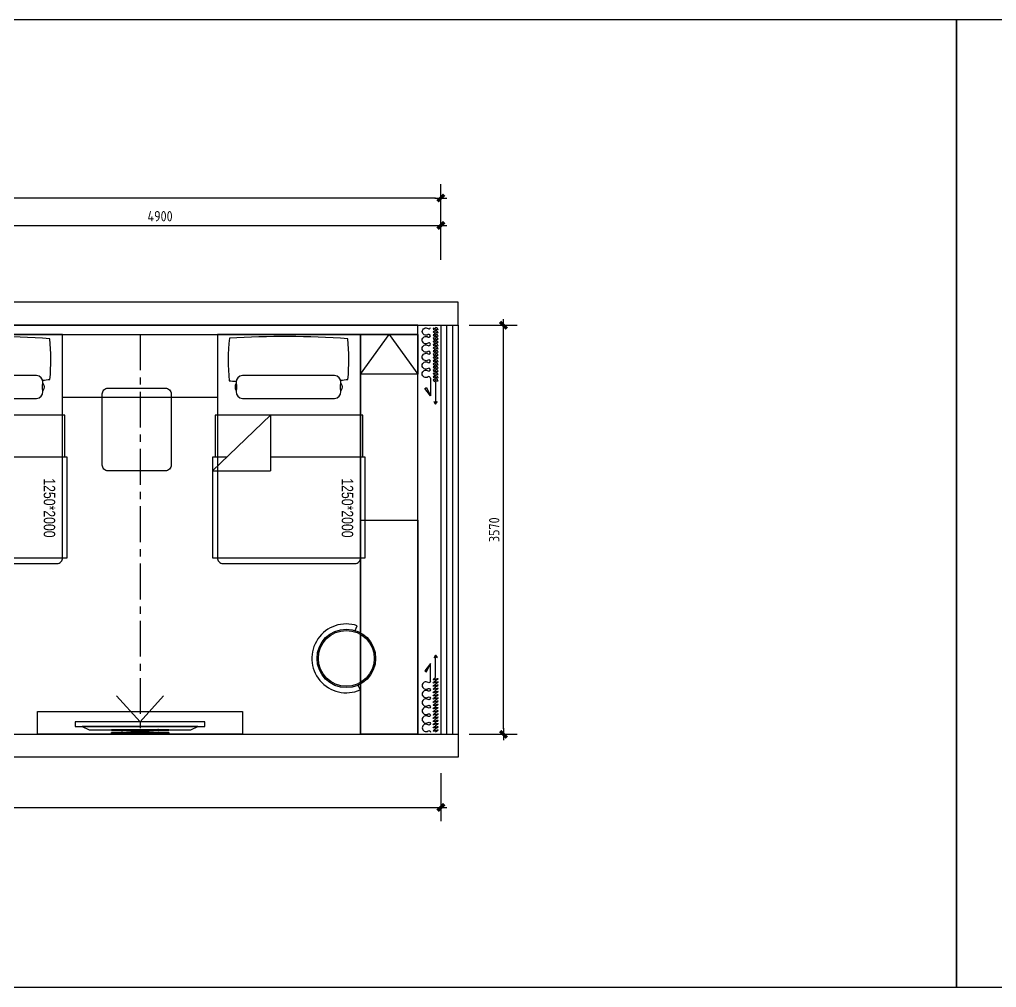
# Model space of a CAD drawing. Header units: inches. Extents: x 193953 to 255442, y -114891 to -62384.
# Drawn here: x 216504 to 225028, y -84606 to -76158 of the extents above; entities that cross this region are included whole.
import ezdxf
from ezdxf.enums import TextEntityAlignment as Align

# ---------------------------------------------------------------- set-up
doc = ezdxf.new("R2010")
doc.units = ezdxf.units.IN
doc.header["$LTSCALE"] = 500
doc.header["$MEASUREMENT"] = 0
for name, pattern in [('ACAD_ISO03W100', [30, 12, -18]), ('CENTER', [2, 1.25, -0.25, 0.25, -0.25]), ('DOM-虚线', [0.35, 0.25, -0.1]), ('HIDDEN', [0.375, 0.25, -0.125, 0, 0])]:
    doc.linetypes.add(name, pattern=pattern)
for name, color, linetype in [('EL-造型看线-特细(0.07)-DOM', 8, 'Continuous'), ('F-固定家具(0.25)-DOM', 2, 'Continuous'), ('F-活动家私(0.25)-DOM', 2, 'Continuous'), ('F-窗帘(0.12)-DOM', 120, 'Continuous')]:
    doc.layers.add(name, color=color, linetype=linetype)
doc.styles.add('DOM-romans.shx', font='dim.shx')
doc.styles.add('家具平面底图$0$st', font='SIMYOU.TTF')
doc.dimstyles.new('DOM_DIM_1 80', dxfattribs={"dimscale": 60, "dimtxt": 1.5, "dimasz": 0.8, "dimexe": 2, "dimexo": 1.5, "dimgap": 0.6, "dimtad": 1, "dimdec": 0, "dimrnd": 5, "dimzin": 12, "dimdsep": 46, "dimtxsty": 'DOM-romans.shx', "dimblk": 'DOM_Dimension_Tick', "dimcen": 0.125, "dimclrd": 44, "dimclre": 44, "dimclrt": 50, "dimadec": 0, "dimazin": 0, "dimtfac": 1, "dimtdec": 0, "dimtix": 1, "dimtmove": 2, "dimatfit": 3, "dimldrblk": 'DOM_Leader_Arrow', "dimfxl": 0, "dimtvp": 1, "dimtolj": 1, "dimtzin": 0, "dimarcsym": 0})

# ---------------------------------------------------------------- blocks, each defined once
blk = doc.blocks.new('ehgerhh')
at = {"color": 8, "linetype": 'HIDDEN', "ltscale": 100}
for p in [(87188.5, -14428.5), (86683.9, -14915.7)]:
    blk.add_line(p, (87188.5, -14915.7), dxfattribs=at)
blk.add_lwpolyline([(86725.9, -13724.3), (86725.9, -15674.3, 0.414214), (86775.9, -15724.3), (87925.9, -15724.3, 0.414214), (87975.9, -15674.3), (87975.9, -13724.3)], format="xyb", close=True)
at = {"color": 8}
for points in [[(86944.2, -14283.3), (87748.9, -14283.3, 0.392708), (87803.9, -14224.1, 0.035252), (87803.3, -14215.8, -0.092308), (87803.3, -14150.8, 0.035252), (87803.9, -14142.5, 0.392708), (87748.9, -14083.3), (86944.2, -14083.3, 0.392708), (86889.2, -14142.5, 0.035252), (86889.8, -14150.8, -0.092308), (86889.8, -14215.8, 0.035252), (86889.2, -14224.1, 0.392708), (86944.2, -14283.3, -27.022466)], [(86889.8, -14150.8, 0.307692), (86889.8, -14215.8, -1.888889)], [(87803.3, -14150.8, -0.307692), (87803.3, -14215.8, 1.888889)]]:
    blk.add_lwpolyline(points, format="xyb", dxfattribs=at)
at = {"color": 8, "linetype": 'HIDDEN', "ltscale": 100}
for points in [[(87188.5, -14428.5), (86683.9, -14915.7)], [(87994.7, -14796.9), (87994.7, -14428.5), (86705.6, -14428.5), (86705.6, -14796.9)], [(86806.9, -14796.9), (86683.9, -14796.9), (86683.9, -15674.3), (88016.4, -15674.3), (88016.4, -14796.9), (87188.5, -14796.9)]]:
    blk.add_lwpolyline(points, dxfattribs=at)
at = {"color": 8}
for centre, radius, start, end in [((88733.6, -13953.3), 1912.9, 174.14901, 185.27599), ((87318.1, -21761.5), 8018, 86.09715, 93.4853), ((85960.1, -13949.1), 1912.9, 354.95315, 5.60895), ((87118, -10431.2), 3709.4, 265.52843, 266.47472), ((87451.5, -10431.2), 3709.4, 275.40607, 276.4095)]:
    blk.add_arc(centre, radius, start, end, dxfattribs=at)
at = {"layer": 'F-活动家私(0.25)-DOM', "color": 8, "style": '家具平面底图$0$st', "width": 0.8}
blk.add_text('1250*2000', height=100, rotation=270, dxfattribs=at).set_placement((87860.9, -15239.1), align=Align.MIDDLE_CENTER)
blk = doc.blocks.new('dfsgdgfaag')
at = {"layer": 'EL-造型看线-特细(0.07)-DOM', "color": 250, "linetype": 'DOM-虚线', "ltscale": 80}
for p, q in [((-158.7, -6), (158.2, -30)), ((-158.2, 0), (158.7, -24))]:
    blk.add_line(p, q, dxfattribs=at)
for points in [[(-250, -6), (250, -6), (250, 0), (-250, 0)], [(250, -30), (-250, -30), (-250, -24), (250, -24)]]:
    blk.add_lwpolyline(points, close=True, dxfattribs=at)
for centre, radius in [((-158.4, -3), 5), ((-158.4, -3), 3), ((158.4, -27), 5), ((158.4, -27), 3)]:
    blk.add_circle(centre, radius, dxfattribs=at)
blk = doc.blocks.new('A$Cd85d3b65')
at = {"layer": 'F-固定家具(0.25)-DOM', "color": 8, "linetype": 'DOM-虚线', "ltscale": 150}
for q in [(-204.8, 335.9, -1044096.2), (204.8, 335.9, -1044096.2)]:
    blk.add_line((0, 109, -1044096.2), q, dxfattribs=at)
at = {"layer": 'F-固定家具(0.25)-DOM', "color": 8, "linetype": 'DOM-虚线', "ltscale": 150, "elevation": -1044096.2}
for points in [[(-564.5, 109), (564.5, 109), (564.5, 69), (-564.5, 69)], [(-504.5, 69), (504.5, 69), (444.5, 39), (-444.5, 39)]]:
    blk.add_lwpolyline(points, close=True, dxfattribs=at)
at = {"layer": 'EL-造型看线-特细(0.07)-DOM', "color": 250, "rotation": 180}
blk.add_blockref('dfsgdgfaag', (0, 9, -1044096.2), dxfattribs=at)
blk = doc.blocks.new('A$Cf66d3db0')
at = {"color": 4}
blk.add_lwpolyline([(-12802.3, 7040.2), (0, 7040.2), (0, 0), (-12802.3, 0)], close=True, dxfattribs=at)
blk = doc.blocks.new('DOM_Dimension_Tick')
at = {"color": 0, "linetype": 'ByBlock'}
for p, q in [((-1.09, 0), (0, 0)), ((0, 0), (1.09, 0))]:
    blk.add_line(p, q, dxfattribs=at)
at = {"color": 0, "linetype": 'Continuous', "const_width": 0.608}
blk.add_lwpolyline([(-0.61, -0.61), (0.61, 0.61)], dxfattribs=at)
blk = doc.blocks.new('*D432')
at = {"color": 44, "lineweight": -2, "transparency": 16777216}
for p, q in [((212330.4, -82735.3), (212330.4, -83155.3)), ((220180.4, -82735.3), (220180.4, -83155.3)), ((212378.4, -83035.3), (220132.4, -83035.3))]:
    blk.add_line(p, q, dxfattribs=at)
at = {"layer": 'Defpoints', "color": 0, "transparency": 16777216}
for p in [(212330.4, -82396.4), (220180.4, -82396.4), (220180.4, -83035.3)]:
    blk.add_point(p, dxfattribs=at)
at = {"color": 44, "lineweight": -2, "transparency": 16777216, "xscale": 48, "yscale": 48, "zscale": 48, "rotation": 180}
blk.add_blockref('DOM_Dimension_Tick', (212330.4, -83035.3), dxfattribs=at)
at = {"color": 44, "lineweight": -2, "transparency": 16777216, "xscale": 48, "yscale": 48, "zscale": 48}
blk.add_blockref('DOM_Dimension_Tick', (220180.4, -83035.3), dxfattribs=at)
at = {"color": 50, "transparency": 16777216, "insert": (216255.4, -82954.3), "char_height": 90, "attachment_point": 5, "style": 'DOM-romans.shx'}
blk.add_mtext('\\A1;7850', dxfattribs=at)
blk = doc.blocks.new('DOM_Leader_Arrow')
at = {"color": 0, "linetype": 'ByBlock'}
blk.add_line((0, 0), (-1.5, 0), dxfattribs=at)
for points in [[(-1.29, 1), (-0.89, 1.28), (-0.36, 0), (0, 0)], [(-1.29, -1), (-0.89, -1.28), (-0.36, 0), (0, 0)]]:
    blk.add_solid(points, dxfattribs=at)
blk = doc.blocks.new('*D442')
at = {"color": 44, "lineweight": -2, "transparency": 16777216}
for p, q in [((215280.4, -78255.8), (215280.4, -77835.8)), ((220180.4, -78255.8), (220180.4, -77835.8)), ((215328.4, -77955.8), (220132.4, -77955.8))]:
    blk.add_line(p, q, dxfattribs=at)
at = {"layer": 'Defpoints', "color": 0, "transparency": 16777216}
for p in [(220180.4, -77955.8), (215280.4, -78826.4), (220180.4, -78826.4)]:
    blk.add_point(p, dxfattribs=at)
at = {"color": 44, "lineweight": -2, "transparency": 16777216, "xscale": 48, "yscale": 48, "zscale": 48, "rotation": 180}
blk.add_blockref('DOM_Dimension_Tick', (215280.4, -77955.8), dxfattribs=at)
at = {"color": 44, "lineweight": -2, "transparency": 16777216, "xscale": 48, "yscale": 48, "zscale": 48}
blk.add_blockref('DOM_Dimension_Tick', (220180.4, -77955.8), dxfattribs=at)
at = {"color": 50, "transparency": 16777216, "insert": (217730.4, -77874.8), "char_height": 90, "attachment_point": 5, "style": 'DOM-romans.shx'}
blk.add_mtext('\\A1;4900', dxfattribs=at)
blk = doc.blocks.new('*D443')
at = {"color": 44, "lineweight": -2, "transparency": 16777216}
for p, q in [((212330.4, -78016.3), (212330.4, -77596.3)), ((220180.4, -78016.3), (220180.4, -77596.3)), ((220132.4, -77716.3), (212378.4, -77716.3))]:
    blk.add_line(p, q, dxfattribs=at)
at = {"layer": 'Defpoints', "color": 0, "transparency": 16777216}
for p in [(212330.4, -77716.3), (212330.4, -78826.4), (220180.4, -78826.4)]:
    blk.add_point(p, dxfattribs=at)
at = {"color": 44, "lineweight": -2, "transparency": 16777216, "xscale": 48, "yscale": 48, "zscale": 48, "rotation": 180}
blk.add_blockref('DOM_Dimension_Tick', (212330.4, -77716.3), dxfattribs=at)
at = {"color": 44, "lineweight": -2, "transparency": 16777216, "xscale": 48, "yscale": 48, "zscale": 48}
blk.add_blockref('DOM_Dimension_Tick', (220180.4, -77716.3), dxfattribs=at)
at = {"color": 50, "transparency": 16777216, "insert": (216255.4, -77635.3), "char_height": 90, "attachment_point": 5, "style": 'DOM-romans.shx'}
blk.add_mtext('\\A1;7850', dxfattribs=at)
blk = doc.blocks.new('*D444')
at = {"color": 44, "lineweight": -2, "transparency": 16777216}
for p, q in [((220426.5, -78826.4), (220846.5, -78826.4)), ((220726.5, -82348.4), (220726.5, -78874.4)), ((220426.5, -82396.4), (220846.5, -82396.4))]:
    blk.add_line(p, q, dxfattribs=at)
at = {"layer": 'Defpoints', "color": 0, "transparency": 16777216}
for p in [(220180.4, -78826.4), (220726.5, -78826.4), (220180.4, -82396.4)]:
    blk.add_point(p, dxfattribs=at)
at = {"color": 44, "lineweight": -2, "transparency": 16777216, "xscale": 48, "yscale": 48, "zscale": 48}
for p, rotation in [((220726.5, -78826.4), 90), ((220726.5, -82396.4), 270)]:
    blk.add_blockref('DOM_Dimension_Tick', p, dxfattribs=dict(at, rotation=rotation))
at = {"color": 50, "transparency": 16777216, "insert": (220645.5, -80611.4), "char_height": 90, "attachment_point": 5, "rotation": 90, "style": 'DOM-romans.shx'}
blk.add_mtext('\\A1;3570', dxfattribs=at)
blk = doc.blocks.new('布帘及纱帘平面-DW')
at = {"layer": 'F-窗帘(0.12)-DOM', "color": 1, "linetype": 'Continuous'}
for p, q in [((-670, -32791.5), (-515.2, -32791.5)), ((-515.2, -32791.5), (-578.7, -32743.6)), ((-637.2, -32837.5), (-441.5, -32837.5))]:
    blk.add_line(p, q, dxfattribs=at)
at = {"layer": 'F-窗帘(0.12)-DOM', "color": 1, "linetype": 'Continuous', "flags": 128}
for points in [[(-965.3, -32791.5, -0.608416), (-975.9, -32771.1, 0.608416), (-1002.2, -32720.2, 0.608416), (-1028.5, -32771.1, -1.932003), (-1049.7, -32771.1, 0.608416), (-1076, -32720.3, 0.608416), (-1102.3, -32771.1, -0.608485), (-1112.9, -32791.6, -0.608485)], [(-670, -32791.5, -0.608416), (-680.6, -32771.1, 0.608416), (-707, -32720.2, 0.608416), (-733.3, -32771.1, -1.932003), (-754.4, -32771.1, 0.608416), (-780.8, -32720.2, 0.608416), (-807.1, -32771.1, -1.932003), (-828.2, -32771.1, 0.608416), (-854.6, -32720.2, 0.608416), (-880.9, -32771.1, -1.932003), (-902, -32771.1, 0.608416), (-928.4, -32720.2, 0.608416), (-954.7, -32771.1, -0.608416), (-965.3, -32791.5, 0.608416)]]:
    blk.add_lwpolyline(points, format="xyb", dxfattribs=at)
at = {"layer": 'F-窗帘(0.12)-DOM', "color": 1, "linetype": 'Continuous'}
for points in [[(-578.7, -32743.6), (-588, -32758.8), (-515.2, -32791.5)], [(-441.5, -32837.5), (-461.9, -32824.2), (-466.2, -32828.4), (-441.5, -32837.5)], [(-441.5, -32837.5), (-461.9, -32850.9), (-466.2, -32846.6), (-441.5, -32837.5)]]:
    blk.add_lwpolyline(points, dxfattribs=at)
at = {"layer": 'F-窗帘(0.12)-DOM', "color": 1, "linetype": 'Continuous', "extrusion": (0, 0, -1)}
for centre, start_param, end_param in [((-1105.9, -32837.6), 1.716714, 4.858306), ((-1091.9, -32837.6), -1.424879, 1.716714), ((-1077.9, -32837.6), 1.716714, 4.858306), ((-1063.9, -32837.6), -1.424879, 1.716714), ((-1049.9, -32837.6), 1.716714, 4.858306), ((-1036, -32837.6), -1.424879, 1.716714), ((-1022, -32837.6), 1.716714, 4.858306), ((-1008, -32837.6), -1.424879, 1.716714), ((-994, -32837.6), 1.716714, 4.858306), ((-980, -32837.6), -1.424879, 1.716714), ((-966, -32837.6), 1.716714, 4.858306), ((-952, -32837.6), -1.424879, 1.716714), ((-938, -32837.6), 1.716714, 4.858306), ((-924, -32837.6), -1.424879, 1.716714), ((-910, -32837.6), 1.716714, 4.858306), ((-896, -32837.6), -1.424879, 1.716714), ((-882, -32837.6), 1.716714, 4.858306), ((-868.1, -32837.6), -1.424879, 1.716714), ((-854.1, -32837.6), 1.716714, 4.858306), ((-840.1, -32837.6), -1.424879, 1.716714), ((-826.1, -32837.6), 1.716714, 4.858306), ((-812.1, -32837.6), -1.424879, 1.716714), ((-798.1, -32837.6), 1.716714, 4.858306), ((-784.1, -32837.6), -1.424879, 1.716714), ((-770.1, -32837.6), 1.716714, 4.858306), ((-756.1, -32837.6), -1.424879, 1.716714), ((-742.1, -32837.6), 1.716714, 4.858306), ((-728.1, -32837.6), -1.424879, 1.716714), ((-714.1, -32837.6), 1.716714, 4.858306), ((-700.2, -32837.6), -1.424879, 1.716714), ((-686.2, -32837.6), 1.716714, 4.858306), ((-672.2, -32837.6), -1.424879, 1.716714), ((-658.2, -32837.6), 1.716714, 4.858306), ((-644.2, -32837.5), -1.424879, 1.716714)]:
    blk.add_ellipse(centre, major_axis=(-12, 20.8), ratio=0.254545, start_param=start_param, end_param=end_param, dxfattribs=at)
blk = doc.blocks.new('A$Cc65caf1e')
at = {"layer": 'F-窗帘(0.12)-DOM', "color": 8, "rotation": 90}
blk.add_blockref('布帘及纱帘平面-DW', (-32857.8, 1097.2), dxfattribs=at)

msp = doc.modelspace()

# ---------------------------------------------------------------- linework, layer by layer
at = {"color": 3}
for p, q in [((220180.4, -78826.4), (220180.4, -82396.4)), ((220230.4, -78826.4), (220230.4, -82396.4)), ((220280.4, -78826.4), (220280.4, -82396.4)), ((220330.4, -78826.4), (220330.4, -82396.4))]:
    msp.add_line(p, q, dxfattribs=at)
at = {"color": 8, "linetype": 'CENTER', "ltscale": 0.5}
msp.add_line((217555.4, -78906.4), (217555.4, -82396.4), dxfattribs=at)
at = {"color": 2}
for p, q in [((219432.9, -81490.5), (219450.3, -81448.8)), ((219456.2, -81968.8), (219477.3, -82008.7))]:
    msp.add_line(p, q, dxfattribs=at)
at = {"color": 4}
msp.add_lwpolyline([(214080.4, -78826.4), (220330.4, -78826.4), (220330.4, -78626.4), (214080.4, -78626.4)], dxfattribs=at)
at = {"color": 2}
for points in [[(215280.4, -78906.4), (219980.4, -78906.4), (219980.4, -78826.4), (215280.4, -78826.4)], [(218230.4, -78906.4), (218230.4, -79456.4), (216880.4, -79456.4), (216880.4, -78906.4)], [(219980.4, -78906.4), (219480.4, -78906.4), (219480.4, -82396.4), (219980.4, -82396.4), (219980.4, -78906.4)], [(219480.4, -80527), (219980.4, -80527), (219980.4, -82396.4), (219480.4, -82396.4)], [(216661.4, -82197.1), (218449.4, -82197.1), (218449.4, -82396.4), (216661.4, -82396.4)]]:
    msp.add_lwpolyline(points, close=True, dxfattribs=at)
at = {"color": 8}
msp.add_lwpolyline([(219480.4, -78906.4), (219980.4, -78906.4), (219980.4, -79254.5), (219480.4, -79254.5)], close=True, dxfattribs=at)
msp.add_lwpolyline([(219480.4, -79254.5), (219730.4, -78906.4), (219980.4, -79254.5)], dxfattribs=at)
at = {"color": 2}
msp.add_lwpolyline([(217275.9, -79375.5), (217776.9, -79375.5, -0.414214), (217826.9, -79425.5), (217826.9, -80047, -0.414214), (217776.9, -80097), (217275.9, -80097, -0.414214), (217225.9, -80047), (217225.9, -79425.5, -0.414214)], format="xyb", close=True, dxfattribs=at)
at = {"color": 4}
msp.add_lwpolyline([(212330.4, -82296.4), (212330.4, -82396.4), (220330.4, -82396.4), (220330.4, -82596.4), (212330.4, -82596.4), (212130.4, -82596.4), (212130.4, -82296.4)], close=True, dxfattribs=at)
at = {"color": 2}
msp.add_circle((219355.5, -81734), 255.5, dxfattribs=at)
at = {"color": 8}
msp.add_circle((219355.5, -81734), 243.5, dxfattribs=at)
at = {"color": 2}
msp.add_arc((219355.5, -81734), 300.5, 71.61105, 293.90552, dxfattribs=at)

# ---------------------------------------------------------------- block references
at = {"color": 6, "xscale": 1.2, "yscale": 1.2, "zscale": 1.2}
msp.add_blockref('A$Cf66d3db0', (224679, -84606.5), dxfattribs=at)
at = {"color": 6, "xscale": 1.2, "yscale": 1.2, "zscale": 1.2, "rotation": 180}
msp.add_blockref('A$Cf66d3db0', (224679, -76158.2), dxfattribs=at)
at = {"color": 4, "xscale": -1, "rotation": 180}
msp.add_blockref('A$Cc65caf1e', (220154.9, -78860.9), dxfattribs=at)
at = {"color": 4}
msp.add_blockref('A$Cc65caf1e', (220154.9, -82361.8), dxfattribs=at)
at = {"color": 6, "xscale": -1}
msp.add_blockref('A$Cd85d3b65', (217555.4, -82396.4), dxfattribs=at)
at = {"layer": 'F-活动家私(0.25)-DOM', "color": 4, "linetype": 'ACAD_ISO03W100'}
for p in [(128904.4, -65182), (131504.4, -65182)]:
    msp.add_blockref('ehgerhh', p, dxfattribs=at)

# ---------------------------------------------------------------- dimensions: what is measured, and where the dimension line sits
at = {"color": 6}
for base, p1, p2, picture, middle in [((212330.4, -77716.3), (220180.4, -78826.4), (212330.4, -78826.4), '*D443', (216255.4, -77635.3)), ((220180.4, -77955.8), (215280.4, -78826.4), (220180.4, -78826.4), '*D442', (217730.4, -77874.8)), ((220180.4, -83035.3), (212330.4, -82396.4), (220180.4, -82396.4), '*D432', (216255.4, -82954.3))]:
    dim = msp.add_linear_dim(base=base, p1=p1, p2=p2, dimstyle='DOM_DIM_1 80', dxfattribs=at)
    dim.commit()
    dim.dimension.update_dxf_attribs({"geometry": picture, "text_midpoint": middle})
dim = msp.add_linear_dim(base=(220726.5, -78826.4), p1=(220180.4, -82396.4), p2=(220180.4, -78826.4), angle=90, dimstyle='DOM_DIM_1 80', dxfattribs=at)
dim.commit()
dim.dimension.update_dxf_attribs({"geometry": '*D444', "text_midpoint": (220645.5, -80611.4)})

doc.saveas('drawing.dxf')
